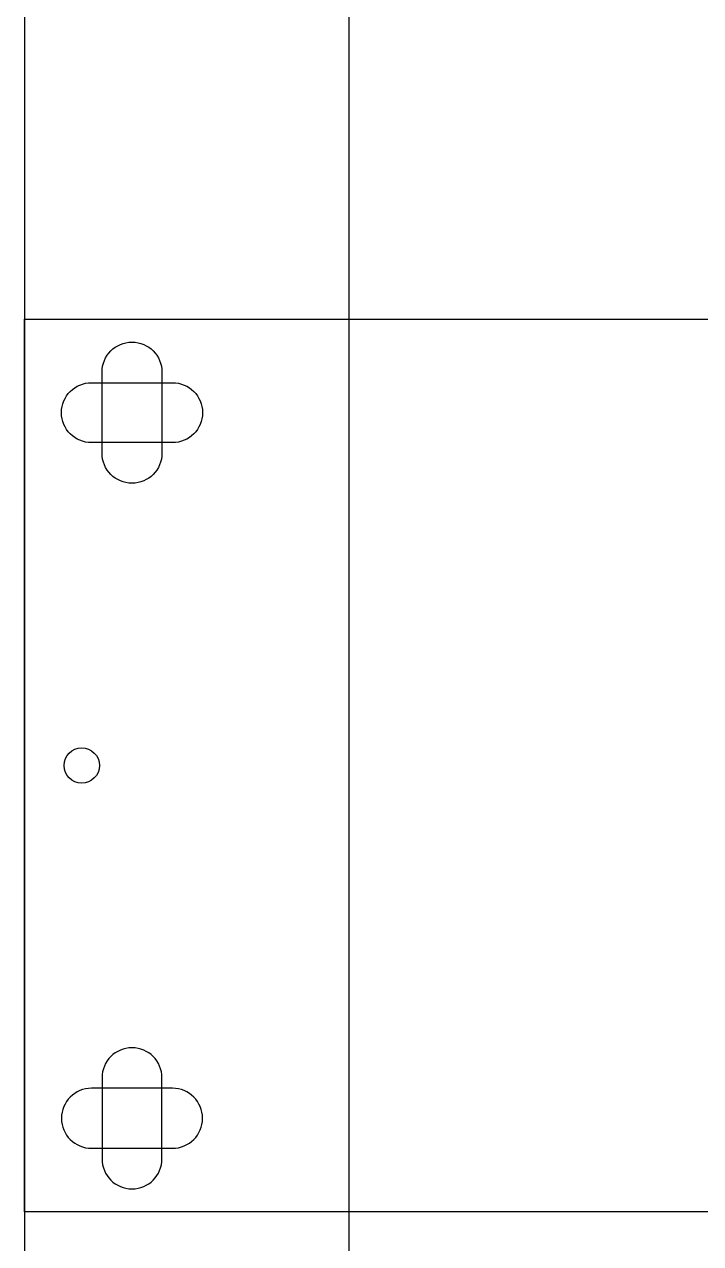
# Model space of a CAD drawing. Header units: millimetres. Extents: x 0 to 6126, y 0 to 4331.
# Drawn here: x 1421.6 to 1517.5, y 2842.1 to 3014.9 of the extents above; entities that cross this region are included whole.
import ezdxf

# ---------------------------------------------------------------- set-up
doc = ezdxf.new("R2010")
doc.units = ezdxf.units.MM
doc.layers.add('CNC', color=7, linetype='Continuous')

# ---------------------------------------------------------------- blocks, each defined once
blk = doc.blocks.new('ovan8.5x20')
at = {"layer": 'CNC', "color": 2, "lineweight": -3}
for p, q in [((5.75, 4.25), (-5.75, 4.25)), ((-5.75, -4.25), (5.75, -4.25))]:
    blk.add_line(p, q, dxfattribs=at)
for centre, start, end in [((-5.75, 0), 90, 270), ((5.75, 0), 270, 90)]:
    blk.add_arc(centre, 4.25, start, end, dxfattribs=at)

msp = doc.modelspace()

# ---------------------------------------------------------------- linework, layer by layer
at = {"color": 35, "ltscale": 3}
msp.add_lwpolyline([(2143.11, 3991.96), (1421.61, 3991.96), (1421.61, 2554.46), (2143.11, 2554.46)], close=True, dxfattribs=at)
at = {"color": 3, "ltscale": 3}
msp.add_lwpolyline([(2103.61, 3983.46), (1467.61, 3983.46), (1467.61, 2578.46), (2103.61, 2578.46)], close=True, dxfattribs=at)
at = {"color": 252, "ltscale": 3}
msp.add_lwpolyline([(1421.61, 2973.11), (2143.11, 2973.11), (2143.11, 2846.57), (1421.61, 2846.57)], close=True, dxfattribs=at)
at = {"color": 243, "ltscale": 3}
msp.add_circle((1429.74, 2909.84), 2.5, dxfattribs=at)

# ---------------------------------------------------------------- block references
at = {"layer": 'CNC', "lineweight": -3, "xscale": -1}
for rotation in [90, 180]:
    msp.add_blockref('ovan8.5x20', (1436.86, 2959.84), dxfattribs=dict(at, rotation=rotation))
at = {"layer": 'CNC', "lineweight": -3, "rotation": 90}
msp.add_blockref('ovan8.5x20', (1436.86, 2859.84), dxfattribs=at)
at = {"layer": 'CNC', "lineweight": -3}
msp.add_blockref('ovan8.5x20', (1436.86, 2859.84), dxfattribs=at)

doc.saveas('drawing.dxf')
